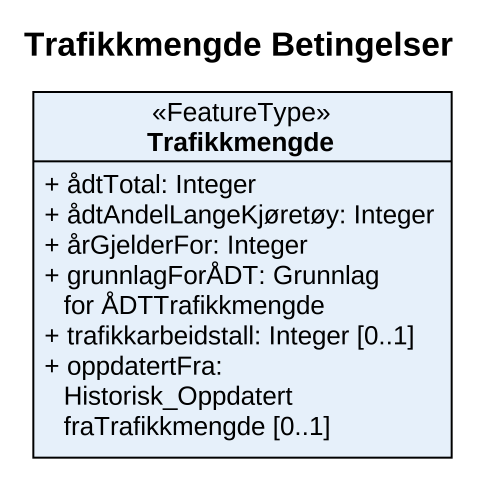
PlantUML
@startuml
title Trafikkmengde Betingelser
hide circle
hide empty members
skinparam classAttributeIconSize 0
class Trafikkmengde <<FeatureType>> {
  + ådtTotal: Integer
  + ådtAndelLangeKjøretøy: Integer
  + årGjelderFor: Integer
  + grunnlagForÅDT: Grunnlag for ÅDTTrafikkmengde
  + trafikkarbeidstall: Integer [0..1]
  + oppdatertFra: Historisk_Oppdatert fraTrafikkmengde [0..1]
}
@enduml
